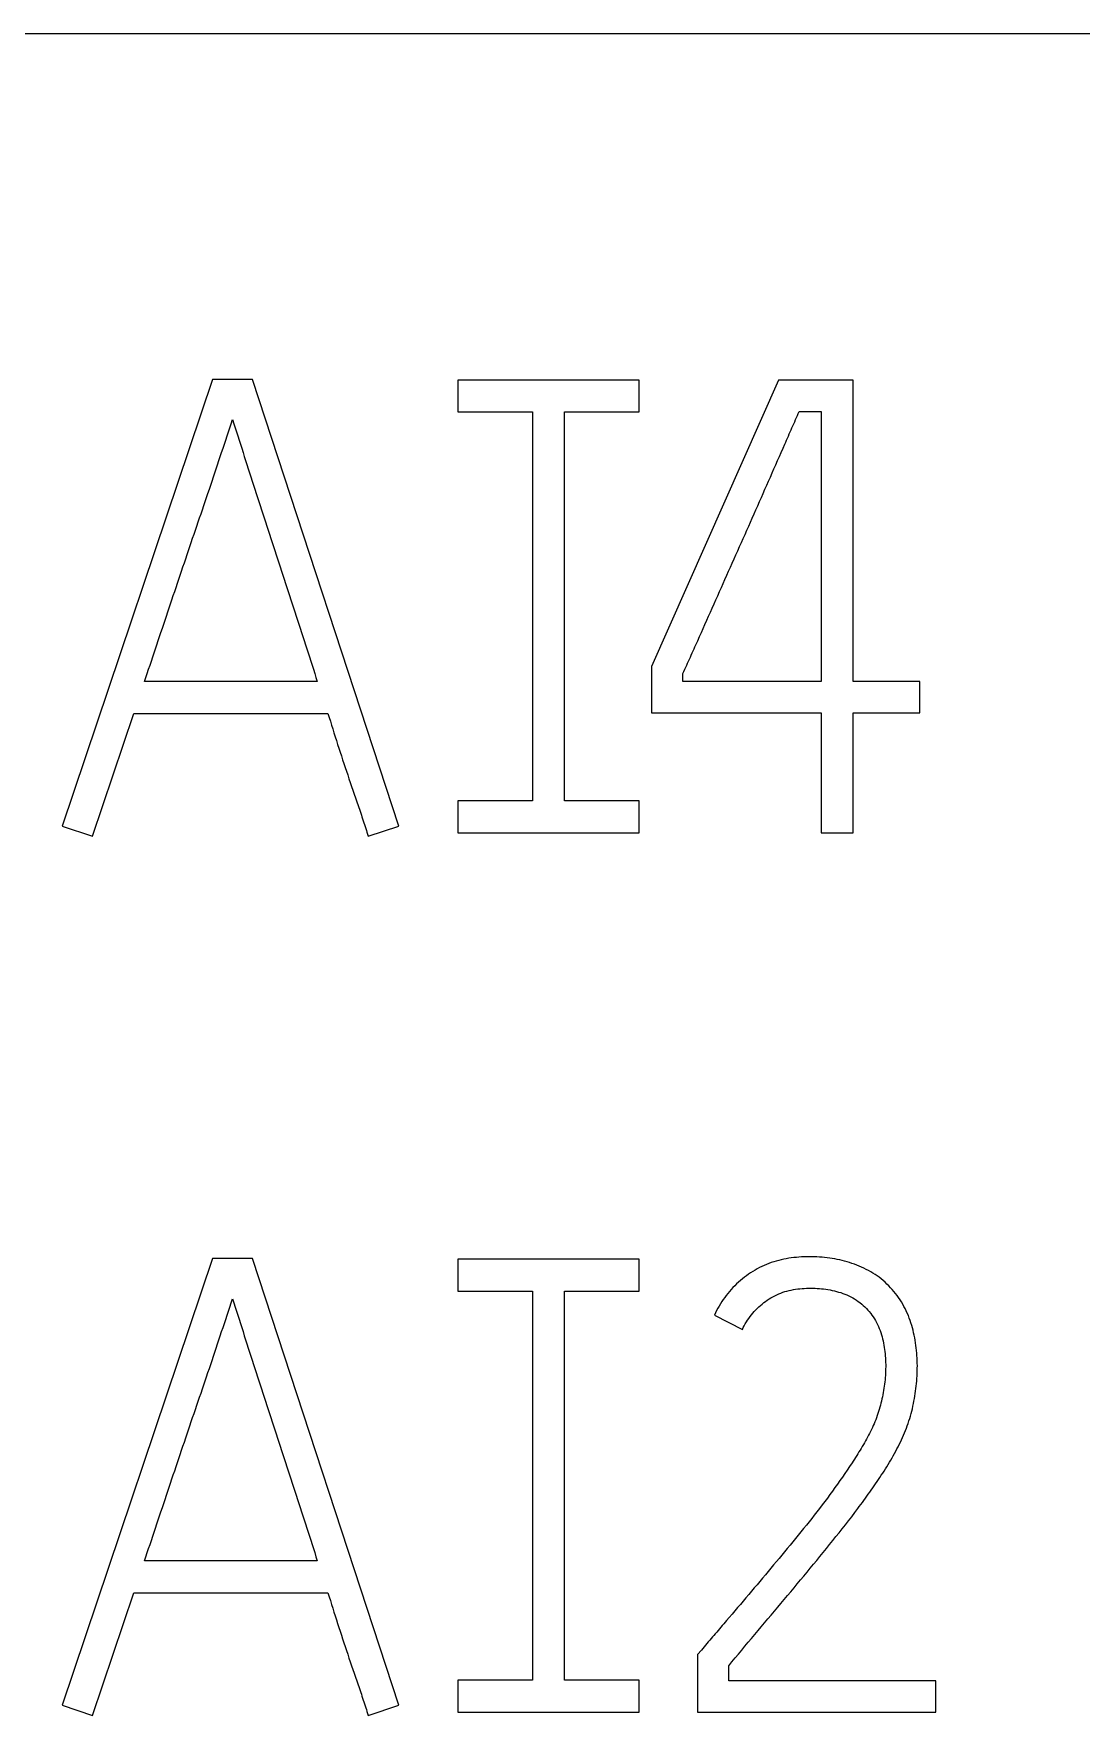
# Model space of a CAD drawing. Extents: x 0 to 420, y 0 to 297.
# Drawn here: x 104.15 to 108.09, y 216.24 to 222.56 of the extents above; entities that cross this region are included whole.
import ezdxf

# ---------------------------------------------------------------- set-up
doc = ezdxf.new("R2010")
doc.units = 0
doc.header["$LTSCALE"] = 23.1
doc.layers.add('10000_FRONT', color=7, linetype='CONTINUOUS')
doc.layers.add('10500_FRONT_LABELING', color=7, linetype='CONTINUOUS')

msp = doc.modelspace()

# ---------------------------------------------------------------- linework, layer by layer
at = {"layer": '10000_FRONT', "color": 7, "linetype": 'CONTINUOUS'}
msp.add_line((91.6966, 222.5555), (163.1966, 222.5555), dxfattribs=at)
at = {"layer": '10500_FRONT_LABELING', "color": 7, "linetype": 'CONTINUOUS'}
for p, q in [((104.8252, 221.2579), (104.2616, 219.5815)), ((104.9761, 221.2579), (104.8252, 221.2579)), ((105.5254, 219.5815), (104.9761, 221.2579)), ((105.7466, 221.2555), (105.7466, 221.1355)), ((106.4266, 221.2555), (105.7466, 221.2555)), ((106.4266, 221.1355), (106.4266, 221.2555)), ((106.9499, 221.2555), (106.4736, 220.1804)), ((107.2305, 221.2555), (106.9499, 221.2555)), ((107.2305, 220.1238), (107.2305, 221.2555)), ((105.7466, 221.1355), (106.0266, 221.1355)), ((106.0266, 221.1355), (106.0266, 219.6755)), ((106.1466, 219.6755), (106.1466, 221.1355)), ((106.1466, 221.1355), (106.4266, 221.1355)), ((107.0277, 221.1376), (107.1102, 221.1376)), ((107.1102, 221.1376), (107.1102, 220.1238)), ((106.4736, 220.1804), (106.4736, 220.0059)), ((105.2189, 220.1238), (104.5705, 220.1238)), ((106.5915, 220.1238), (106.5915, 220.1544)), ((107.1102, 220.1238), (106.5915, 220.1238)), ((107.4804, 220.1238), (107.2305, 220.1238)), ((107.4804, 220.0059), (107.4804, 220.1238)), ((104.3748, 219.5437), (104.5304, 220.0035)), ((104.5304, 220.0035), (105.259, 220.0035)), ((106.4736, 220.0059), (107.1102, 220.0059)), ((107.1102, 220.0059), (107.1102, 219.5555)), ((107.2305, 219.5555), (107.2305, 220.0059)), ((107.2305, 220.0059), (107.4804, 220.0059)), ((105.7466, 219.6755), (105.7466, 219.5555)), ((106.0266, 219.6755), (105.7466, 219.6755)), ((106.4266, 219.6755), (106.1466, 219.6755)), ((106.4266, 219.5555), (106.4266, 219.6755)), ((104.2616, 219.5815), (104.3748, 219.5437)), ((105.4099, 219.5437), (105.5254, 219.5815)), ((105.7466, 219.5555), (106.4266, 219.5555)), ((107.1102, 219.5555), (107.2305, 219.5555)), ((104.8252, 217.9579), (104.2616, 216.2815)), ((104.9761, 217.9579), (104.8252, 217.9579)), ((105.5254, 216.2815), (104.9761, 217.9579)), ((105.7466, 217.9555), (105.7466, 217.8355)), ((106.4266, 217.9555), (105.7466, 217.9555)), ((106.4266, 217.8355), (106.4266, 217.9555)), ((105.7466, 217.8355), (106.0266, 217.8355)), ((106.0266, 217.8355), (106.0266, 216.3755)), ((106.1466, 216.3755), (106.1466, 217.8355)), ((106.1466, 217.8355), (106.4266, 217.8355)), ((106.7095, 217.7457), (106.8144, 217.6915)), ((105.2189, 216.8238), (104.5705, 216.8238)), ((104.3748, 216.2437), (104.5304, 216.7035)), ((104.5304, 216.7035), (105.259, 216.7035)), ((106.6606, 216.489), (106.6466, 216.4725)), ((106.6466, 216.4725), (106.6466, 216.2555)), ((105.7466, 216.3755), (105.7466, 216.2555)), ((106.0266, 216.3755), (105.7466, 216.3755)), ((106.4266, 216.3755), (106.1466, 216.3755)), ((106.4266, 216.2555), (106.4266, 216.3755)), ((106.7631, 216.3734), (106.7631, 216.43)), ((107.5412, 216.3734), (106.7631, 216.3734)), ((107.5412, 216.2555), (107.5412, 216.3734)), ((104.2616, 216.2815), (104.3748, 216.2437)), ((105.4099, 216.2437), (105.5254, 216.2815)), ((105.7466, 216.2555), (106.4266, 216.2555)), ((106.6466, 216.2555), (107.5412, 216.2555))]:
    msp.add_line(p, q, dxfattribs=at)
for points, knots in [([(104.5705, 220.1238), (104.5978, 220.2058), (104.6253, 220.2877), (104.6802, 220.4516), (104.7077, 220.5336), (104.7632, 220.6973), (104.7913, 220.779), (104.8328, 220.9018), (104.8464, 220.9429), (104.8735, 221.0249), (104.887, 221.066), (104.9006, 221.107)], [0, 0, 0, 0, 0.25, 0.25, 0.5, 0.5, 0.75, 0.75, 0.875, 0.875, 1, 1, 1, 1]), ([(104.9006, 221.107), (104.9141, 221.0661), (104.9271, 221.025), (104.9532, 220.943), (104.9663, 220.9019), (105.0059, 220.779), (105.0325, 220.6971), (105.086, 220.5333), (105.1129, 220.4515), (105.1664, 220.2878), (105.1928, 220.2058), (105.2189, 220.1238)], [0, 0, 0, 0, 0.125, 0.125, 0.25, 0.25, 0.5, 0.5, 0.75, 0.75, 1, 1, 1, 1]), ([(106.5915, 220.1544), (106.5963, 220.1646), (106.6009, 220.1748), (106.6101, 220.1952), (106.6147, 220.2054), (106.6285, 220.2361), (106.6377, 220.2565), (106.6651, 220.3179), (106.6833, 220.3588), (106.7197, 220.4408), (106.7379, 220.4818), (106.7743, 220.5636), (106.7926, 220.6046), (106.8291, 220.6864), (106.8473, 220.7274), (106.8836, 220.8093), (106.9017, 220.8504), (106.9377, 220.9324), (106.9558, 220.9735), (106.9828, 221.035), (106.9918, 221.0555), (107.0098, 221.0966), (107.0188, 221.1171), (107.0277, 221.1376)], [0, 0, 0, 0, 0.03125, 0.03125, 0.0625, 0.0625, 0.125, 0.125, 0.25, 0.25, 0.375, 0.375, 0.5, 0.5, 0.625, 0.625, 0.75, 0.75, 0.875, 0.875, 0.9375, 0.9375, 1, 1, 1, 1]), ([(105.259, 220.0035), (105.2709, 219.965), (105.283, 219.9265), (105.3076, 219.8497), (105.3202, 219.8114), (105.3457, 219.7349), (105.3586, 219.6967), (105.3786, 219.6396), (105.3852, 219.6205), (105.3978, 219.5822), (105.4039, 219.563), (105.4099, 219.5437)], [0, 0, 0, 0, 0.25, 0.25, 0.5, 0.5, 0.75, 0.75, 0.875, 0.875, 1, 1, 1, 1]), ([(106.7631, 216.43), (106.7957, 216.4691), (106.8284, 216.5082), (106.8938, 216.5862), (106.9266, 216.6252), (106.9922, 216.7031), (107.0249, 216.742), (107.0899, 216.8205), (107.1221, 216.8599), (107.1858, 216.9392), (107.2174, 216.9791), (107.2631, 217.0403), (107.2781, 217.0609), (107.3076, 217.1024), (107.322, 217.1234), (107.3501, 217.1661), (107.3637, 217.1879), (107.3892, 217.2322), (107.4012, 217.2546), (107.4223, 217.3008), (107.4317, 217.3244), (107.4436, 217.3607), (107.4471, 217.373), (107.4534, 217.3979), (107.4562, 217.4105), (107.4636, 217.4481), (107.467, 217.4733), (107.4711, 217.524), (107.4718, 217.5494), (107.4705, 217.5876), (107.4696, 217.6004), (107.4669, 217.626), (107.4652, 217.6388), (107.4587, 217.6767), (107.4529, 217.7016), (107.4402, 217.738), (107.4352, 217.7501), (107.4241, 217.7733), (107.418, 217.7846), (107.4047, 217.8064), (107.3974, 217.8168), (107.3815, 217.8368), (107.3729, 217.8463), (107.355, 217.865), (107.3456, 217.8739), (107.3257, 217.89), (107.3153, 217.8972), (107.2936, 217.9104), (107.2823, 217.9164), (107.2591, 217.9274), (107.2471, 217.9323), (107.2109, 217.9454), (107.1863, 217.9524), (107.1487, 217.9594), (107.136, 217.9611), (107.1104, 217.9636), (107.0974, 217.9644), (107.0588, 217.9655), (107.0332, 217.9646), (106.9951, 217.9602), (106.9824, 217.9582), (106.9572, 217.953), (106.9446, 217.9498), (106.9077, 217.9382), (106.8843, 217.9278), (106.851, 217.9085), (106.8401, 217.9013), (106.8193, 217.8861), (106.7995, 217.8699), (106.7814, 217.8518), (106.7641, 217.8328), (106.756, 217.8227), (106.7331, 217.7915), (106.7201, 217.7693), (106.7095, 217.7457)], [0, 0, 0, 0, 0.0625, 0.0625, 0.125, 0.125, 0.1875, 0.1875, 0.25, 0.25, 0.3125, 0.3125, 0.34375, 0.34375, 0.375, 0.375, 0.40625, 0.40625, 0.4375, 0.4375, 0.46875, 0.46875, 0.484375, 0.484375, 0.5, 0.5, 0.53125, 0.53125, 0.5625, 0.5625, 0.578125, 0.578125, 0.59375, 0.59375, 0.625, 0.625, 0.640625, 0.640625, 0.65625, 0.65625, 0.671875, 0.671875, 0.6875, 0.6875, 0.703125, 0.703125, 0.71875, 0.71875, 0.734375, 0.734375, 0.75, 0.75, 0.78125, 0.78125, 0.796875, 0.796875, 0.8125, 0.8125, 0.84375, 0.84375, 0.859375, 0.859375, 0.875, 0.875, 0.90625, 0.90625, 0.921875, 0.921875, 0.9375, 0.953125, 0.953125, 0.96875, 0.96875, 1, 1, 1, 1]), ([(106.8144, 217.6915), (106.8235, 217.7114), (106.835, 217.7298), (106.8553, 217.7553), (106.8626, 217.7635), (106.8782, 217.7789), (106.8946, 217.7932), (106.9125, 217.8054), (106.9313, 217.8165), (106.9412, 217.8215), (106.9713, 217.8343), (106.9923, 217.8398), (107.0248, 217.8447), (107.0357, 217.8458), (107.0575, 217.847), (107.0683, 217.8472), (107.1008, 217.8466), (107.1224, 217.8446), (107.1546, 217.8384), (107.1653, 217.8358), (107.1863, 217.8295), (107.1965, 217.8259), (107.2165, 217.8173), (107.2263, 217.8123), (107.2451, 217.8009), (107.254, 217.7946), (107.2707, 217.7807), (107.2785, 217.7732), (107.293, 217.757), (107.2997, 217.7483), (107.3117, 217.73), (107.317, 217.7205), (107.3265, 217.7009), (107.3307, 217.6907), (107.3411, 217.6596), (107.3455, 217.6384), (107.3499, 217.6062), (107.351, 217.5954), (107.3523, 217.5737), (107.3526, 217.5628), (107.3523, 217.5301), (107.3509, 217.5086), (107.3454, 217.4658), (107.3414, 217.4446), (107.3339, 217.413), (107.3312, 217.4025), (107.3251, 217.3816), (107.3218, 217.3712), (107.3107, 217.3407), (107.3019, 217.3212), (107.2824, 217.283), (107.2718, 217.2643), (107.2495, 217.2276), (107.238, 217.2095), (107.2025, 217.1555), (107.1779, 217.1201), (107.1273, 217.0506), (107.1013, 217.0163), (107.0481, 216.9489), (107.0208, 216.9157), (106.9661, 216.8495), (106.9387, 216.8165), (106.8835, 216.7506), (106.8558, 216.7178), (106.8002, 216.6522), (106.7723, 216.6196), (106.7304, 216.5706), (106.7164, 216.5543), (106.6885, 216.5216), (106.6745, 216.5054), (106.6606, 216.489)], [0, 0, 0, 0, 0.03125, 0.03125, 0.046875, 0.046875, 0.0625, 0.078125, 0.078125, 0.09375, 0.09375, 0.125, 0.125, 0.140625, 0.140625, 0.15625, 0.15625, 0.1875, 0.1875, 0.203125, 0.203125, 0.21875, 0.21875, 0.234375, 0.234375, 0.25, 0.25, 0.265625, 0.265625, 0.28125, 0.28125, 0.296875, 0.296875, 0.3125, 0.3125, 0.34375, 0.34375, 0.359375, 0.359375, 0.375, 0.375, 0.40625, 0.40625, 0.4375, 0.4375, 0.453125, 0.453125, 0.46875, 0.46875, 0.5, 0.5, 0.53125, 0.53125, 0.5625, 0.5625, 0.625, 0.625, 0.6875, 0.6875, 0.75, 0.75, 0.8125, 0.8125, 0.875, 0.875, 0.9375, 0.9375, 0.96875, 0.96875, 1, 1, 1, 1]), ([(104.5705, 216.8238), (104.5978, 216.9058), (104.6253, 216.9877), (104.6802, 217.1516), (104.7077, 217.2336), (104.7632, 217.3973), (104.7913, 217.479), (104.8328, 217.6018), (104.8464, 217.6429), (104.8735, 217.7249), (104.887, 217.766), (104.9006, 217.807)], [0, 0, 0, 0, 0.25, 0.25, 0.5, 0.5, 0.75, 0.75, 0.875, 0.875, 1, 1, 1, 1]), ([(104.9006, 217.807), (104.9141, 217.7661), (104.9271, 217.725), (104.9532, 217.643), (104.9663, 217.6019), (105.0059, 217.479), (105.0325, 217.3971), (105.086, 217.2333), (105.1129, 217.1515), (105.1664, 216.9878), (105.1928, 216.9058), (105.2189, 216.8238)], [0, 0, 0, 0, 0.125, 0.125, 0.25, 0.25, 0.5, 0.5, 0.75, 0.75, 1, 1, 1, 1]), ([(105.259, 216.7035), (105.2709, 216.665), (105.283, 216.6265), (105.3076, 216.5497), (105.3202, 216.5114), (105.3457, 216.4349), (105.3586, 216.3967), (105.3786, 216.3396), (105.3852, 216.3205), (105.3978, 216.2822), (105.4039, 216.263), (105.4099, 216.2437)], [0, 0, 0, 0, 0.25, 0.25, 0.5, 0.5, 0.75, 0.75, 0.875, 0.875, 1, 1, 1, 1])]:
    msp.add_open_spline(points, degree=3, knots=knots, dxfattribs=at)

doc.saveas('drawing.dxf')
